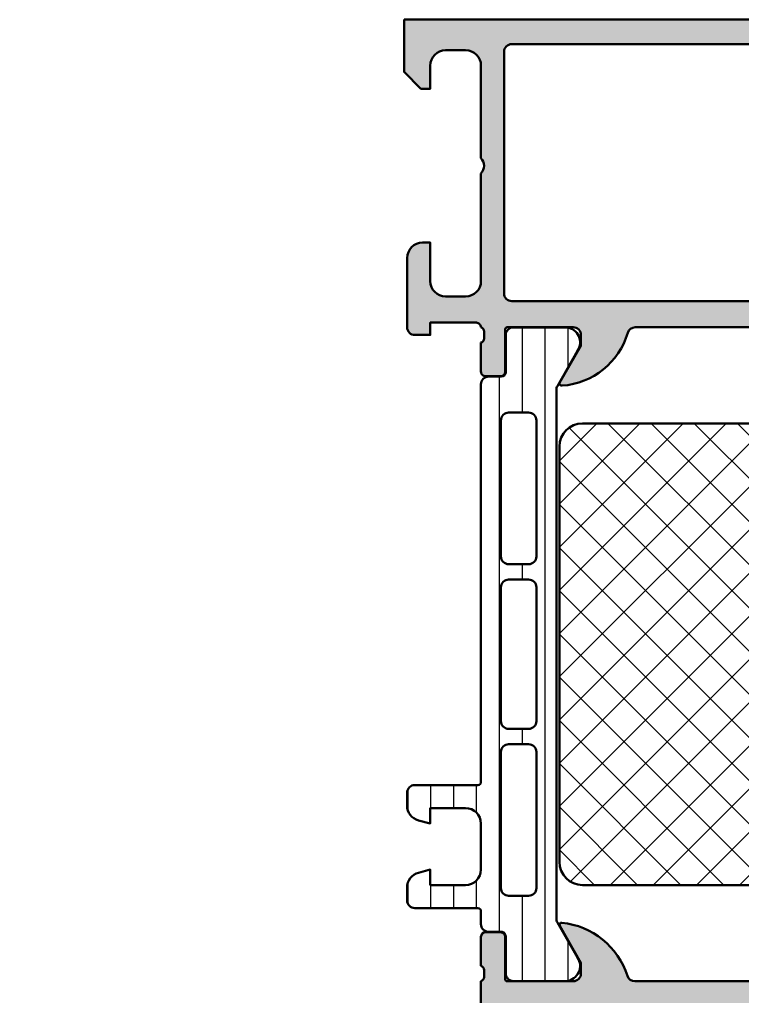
# Model space of a CAD drawing. Extents: x 0 to 94, y -25 to 75.
# Drawn here: x 0 to 47, y 11.5 to 75 of the extents above; entities that cross this region are included whole.
import ezdxf

# ---------------------------------------------------------------- set-up
doc = ezdxf.new("R2010")
doc.units = 0
for name, color, linetype, lineweight in [('0S-Alu contour', 7, 'Continuous', 50), ('0S-Alu hatch', 252, 'Continuous', 25), ('0S-Plastic contour', 254, 'Continuous', 50), ('0S-Plastic hatch', 253, 'Continuous', 25), ('0S-PT contour', 91, 'Continuous', 50), ('0S-PT hatch', 103, 'Continuous', 25)]:
    doc.layers.add(name, color=color, linetype=linetype, lineweight=lineweight)

# ---------------------------------------------------------------- blocks, each defined once
blk = doc.blocks.new('345120__0532CE05_3CC9_43B1_8CE2_7C9F1499E1AA_')
at = {"layer": '0S-Alu hatch'}
h = blk.add_hatch(color=256, dxfattribs=at)
edge = h.paths.add_edge_path()
edge.add_line((25, 75), (25, 71.59996795654297))
edge.add_line((25, 71.59996795654297), (26.0999755859375, 70.49999237060545))
edge.add_line((26.0999755859375, 70.49999237060545), (26.699951171875, 70.49999237060545))
edge.add_line((26.699951171875, 70.49999237060545), (26.699951171875, 72.00045013427734))
edge.add_ellipse((27.70003757115056, 72.00035610491898), major_axis=(-1.000086403695934, 0), ratio=1, start_angle=270.00494988616003, end_angle=359.99461298015063, ccw=False)
edge.add_line((27.699951171875, 73.00044250488281), (29, 73.00044250488281))
edge.add_ellipse((28.99994519131176, 72.00038769658362), major_axis=(-1.00005480980111, 0), ratio=1, start_angle=180.002703004082, end_angle=269.99685986559155, ccw=False)
edge.add_line((30, 72.00043487549024), (30, 66))
edge.add_ellipse((29.47516065968164, 65.5), major_axis=(-0.7248836686985065, 0), ratio=1, start_angle=136.3884232636864, end_angle=223.6115767363136, ccw=False)
edge.add_line((30, 65), (30, 58))
edge.add_ellipse((28.99994120227104, 58.00005879772896), major_axis=(-1.000058799457446, 0), ratio=1, start_angle=90.0033686636408, end_angle=179.996631336242, ccw=False)
edge.add_line((29, 57), (27.699951171875, 57))
edge.add_ellipse((27.70003864244394, 58.00008747056893), major_axis=(-1.000087474394151, 0), ratio=1, start_angle=0.005011256110094564, end_angle=89.99498874391873, ccw=False)
edge.add_line((26.699951171875, 57.9999999999995), (26.699951171875, 60.5))
edge.add_line((26.699951171875, 60.5), (26.199951171875, 60.5))
edge.add_arc((26.20003864244394, 59.49991252943106), 1.000087474394158, 90.00501125608184, 179.9949887438899)
edge.add_line((25.199951171875, 59.50000000000049), (25.20001220703125, 55))
edge.add_arc((25.69998146641059, 54.99997688836301), 0.4999692599135194, 179.9973514386468, 270.0035228322341)
edge.add_line((25.70001220703125, 54.50000762939453), (26.70001220703125, 54.5))
edge.add_line((26.70001220703125, 54.5), (26.70001220703125, 55.29999542236328))
edge.add_line((26.70001220703125, 55.29999542236328), (29.69992065429687, 55.29999542236328))
edge.add_ellipse((29.70053773361598, 55.00062467693962), major_axis=(-0.2993713814017683, 0), ratio=1, start_angle=179.8789847210085, end_angle=270.1181010204816, ccw=False)
edge.add_ellipse((29.92107200072258, 54.73247177861234), major_axis=(-0.2788950563274384, 0), ratio=1, start_angle=178.8354106259045, end_angle=253.5801235805051, ccw=False)
edge.add_line((30.19990944726563, 54.72680337061397), (30.19990944726563, 54.27320937061399))
edge.add_ellipse((29.92104135162247, 54.26754871113693), major_axis=(-0.278925541737147, 0), ratio=1, start_angle=106.4245945553528, end_angle=181.1628700728862, ccw=False)
edge.add_line((29.99990844726562, 54.00000537061398), (29.99990844726563, 52.11999437060547))
edge.add_arc((30.29990844726563, 52.11999437060547), 0.3000000000000007, 180, 270.0000000000007)
edge.add_line((30.29990844726563, 51.81999437060547), (31.27988276630841, 51.81999437060547))
edge.add_arc((31.27988276630841, 52.11999437060547), 0.3000000000000043, 270, 360)
edge.add_line((31.57988276630842, 52.11999437060547), (31.57988276630841, 54.87999237060546))
edge.add_ellipse((31.69988276630841, 54.87999237060547), major_axis=(-0.1199999999999939, 0), ratio=1, start_angle=269.9999999999966, end_angle=360, ccw=False)
edge.add_line((31.69988276630841, 54.99999237060546), (35.99987792968751, 55.0001220703125))
edge.add_ellipse((35.99989081194119, 54.50013495270454), major_axis=(-0.4999871177739147, 0), ratio=1, start_angle=179.9993980350858, end_angle=270.0014762355673, ccw=False)
edge.add_line((36.49987792968751, 54.50012969970502), (36.4998779296875, 53.80012512207031))
edge.add_line((36.4998779296875, 53.80012512207031), (35.11163330078125, 51.3956069946289))
edge.add_arc((35.2354760166632, 51.33769717461277), 0.1367134431258271, 154.9388426484942, 284.9266257937842)
edge.add_arc((34.92090979592016, 56.01638100774355), 4.823483216037484, 274.1585276595125, 343.4516360774273)
edge.add_ellipse((40.02389249098135, 54.50012207031239), major_axis=(-0.500000000000105, 0), ratio=1, start_angle=269.9999999999984, end_angle=343.45163607742865, ccw=False)
edge.add_line((40.02389249098137, 55.0001220703125), (53.97897234221997, 55.0001220703125))
edge.add_ellipse((53.97897234221999, 54.50012207031238), major_axis=(-0.5000000000001208, 0), ratio=1, start_angle=195.5022685849569, end_angle=270.00000000000165, ccw=False)
edge.add_arc((58.97791587154023, 55.88666495980151), 4.687671692939359, 195.5022685849561, 266.9583986954666)
edge.add_arc((58.76730593307565, 51.33526302328413), 0.1351541355356594, 253.6162966762189, 386.5182348815064)
edge.add_line((58.88824081420898, 51.39560699462891), (57.49999618530273, 53.8001251220703))
edge.add_line((57.49999618530273, 53.8001251220703), (57.49999618530273, 54.50012969970702))
edge.add_ellipse((57.99998330304906, 54.50013495270452), major_axis=(-0.4999871177739239, 0), ratio=1, start_angle=-90.00147623556478, end_angle=0.0006019649143240713, ccw=False)
edge.add_line((57.99999618530272, 55.00012207031249), (62.30002203960009, 55.00012952636687))
edge.add_ellipse((62.30002203960011, 54.88012969970704), major_axis=(-0.1199998266598357, 0), ratio=1, start_angle=180, end_angle=270.00000000000676, ccw=False)
edge.add_line((62.42002186625994, 54.88012969970703), (62.42002186625994, 52.12013169970703))
edge.add_arc((62.72002186625995, 52.12013169970703), 0.3000000000000043, 180, 269.9999999999986)
edge.add_line((62.72002186625994, 51.82013169970701), (63.69999618530272, 51.82013169970701))
edge.add_arc((63.69999618530271, 52.12013169970703), 0.3000000000000043, 270.0000000000013, 360)
edge.add_line((63.99999618530271, 52.12013169970703), (63.99999618530272, 54.00014269971554))
edge.add_ellipse((64.07886328094587, 54.26768604023847), major_axis=(-0.2789255417371383, 0), ratio=1, start_angle=-1.1628700728879835, end_angle=73.575405444649, ccw=False)
edge.add_line((63.79999518530271, 54.27334669971553), (63.79999518530273, 54.72694069971554))
edge.add_ellipse((64.07883263184577, 54.73260910771392), major_axis=(-0.2788950563274237, 0), ratio=1, start_angle=-73.58012358049638, end_angle=1.1645893740987958, ccw=False)
edge.add_ellipse((64.29930476826628, 55.00068701524947), major_axis=(-0.2993091018266813, 0), ratio=1, start_angle=-90.1234469669696, end_angle=0.1066851849668069, ccw=False)
edge.add_line((64.2999496459961, 55.29999542236328), (67.29985809326172, 55.29999542236328))
edge.add_line((67.29985809326172, 55.29999542236328), (67.29985809326172, 54.50000000000001))
edge.add_line((67.29985809326172, 54.50000000000001), (68.29985809326172, 54.50000762939453))
edge.add_arc((68.29988883388238, 54.99997688836302), 0.4999692599135316, 269.9964771677667, 360.0026485613531)
edge.add_line((68.79985809326173, 55.00000000000003), (68.79991912841797, 59.5))
edge.add_arc((67.79983165784903, 59.49991252943106), 1.000087474394158, 0.0050112561101264, 89.99498874391819)
edge.add_line((67.79991912841797, 60.5), (67.29991912841795, 60.5))
edge.add_line((67.29991912841795, 60.5), (67.29991912841795, 58))
edge.add_ellipse((66.29983165784903, 58.00008747056895), major_axis=(-1.000087474394158, 0), ratio=1, start_angle=90.0050112560819, end_angle=179.99498874389, ccw=False)
edge.add_line((66.29991912841797, 57), (64.99987030029297, 57))
edge.add_ellipse((64.99992287798285, 58.00004876279931), major_axis=(-1.000048764181455, 0), ratio=1, start_angle=0.0027937662852082212, end_angle=89.99698766716563, ccw=False)
edge.add_line((63.99987411499024, 58.00000000000135), (63.99987411499023, 65))
edge.add_ellipse((64.52471345530859, 65.5), major_axis=(-0.7248836686985038, 0), ratio=1, start_angle=-43.61157673631328, end_angle=43.61157673631379, ccw=False)
edge.add_line((63.99987411499023, 66), (63.99987411499023, 72.00043487548828))
edge.add_ellipse((64.99991888881756, 72.00039773154604), major_axis=(-1.000044774517131, 0), ratio=1, start_angle=270.00278379275005, end_angle=359.9978719041484, ccw=False)
edge.add_line((64.99987030029297, 73.00044250488281), (66.29991912841797, 73.00044250488281))
edge.add_ellipse((66.29983272914241, 72.00035610491898), major_axis=(-1.000086403695928, 0), ratio=1, start_angle=180.0053870199847, end_angle=269.99505011383974, ccw=False)
edge.add_line((67.29991912841795, 72.00045013427822), (67.29991912841795, 70.49999237060545))
edge.add_line((67.29991912841795, 70.49999237060545), (67.89989471435545, 70.49999237060545))
edge.add_line((67.89989471435545, 70.49999237060545), (68.99987030029297, 71.59996795654297))
edge.add_line((68.99987030029297, 71.59996795654297), (68.99987030029298, 75))
edge.add_line((68.99987030029298, 75), (25, 75))
edge = h.paths.add_edge_path()
edge.add_ellipse((32.00001799965668, 72.89999115561676), major_axis=(-0.500002740875127, 0), ratio=1, start_angle=270.00031407857136, end_angle=359.99968592151924, ccw=False)
edge.add_line((32.00001525878906, 73.39999389648438), (61.99985885620117, 73.39999389648438))
edge.add_ellipse((61.99985611533357, 72.89999115561676), major_axis=(-0.5000027408751199, 0), ratio=1, start_angle=180.0003140784808, end_angle=269.99968592142943, ccw=False)
edge.add_line((62.49985885620117, 72.89999389648438), (62.49985885620117, 57.19999694824297))
edge.add_ellipse((61.99985611533357, 57.19999968910979), major_axis=(-0.5000027408751199, 0), ratio=1, start_angle=90.00031407857063, end_angle=179.9996859215194, ccw=False)
edge.add_line((61.99985885620117, 56.69999694824219), (32.00001525878906, 56.69999694824219))
edge.add_ellipse((32.00001799965669, 57.19999968910981), major_axis=(-0.5000027408751332, 0), ratio=1, start_angle=0.00031407848081244083, end_angle=89.9996859214279, ccw=False)
edge.add_line((31.50001525878906, 57.19999694824219), (31.50001525878906, 72.89999389648356))
at = {"layer": '0S-Alu contour', "color": 7}
for points in [[(25, 75), (25, 71.59996795654297), (26.0999755859375, 70.49999237060545), (26.699951171875, 70.49999237060545), (26.699951171875, 72.00045013427734)], [(67.29991912841795, 72.00045013427822), (67.29991912841795, 70.49999237060545), (67.89989471435545, 70.49999237060545), (68.99987030029297, 71.59996795654297), (68.99987030029298, 75), (25, 75)], [(32.00001525878906, 73.39999389648438), (61.99985885620117, 73.39999389648438)], [(27.699951171875, 73.00044250488281), (29, 73.00044250488281)], [(31.50001525878906, 57.19999694824219), (31.50001525878906, 72.89999389648356)], [(62.49985885620117, 72.89999389648438), (62.49985885620117, 57.19999694824297)], [(64.99987030029297, 73.00044250488281), (66.29991912841797, 73.00044250488281)], [(30, 72.00043487549024), (30, 66)], [(63.99987411499023, 66), (63.99987411499023, 72.00043487548828)], [(30, 65), (30, 58)], [(63.99987411499024, 58.00000000000135), (63.99987411499023, 65)], [(26.699951171875, 57.9999999999995), (26.699951171875, 60.5), (26.199951171875, 60.5)], [(67.79991912841797, 60.5), (67.29991912841795, 60.5), (67.29991912841795, 58)], [(25.199951171875, 59.50000000000049), (25.20001220703125, 55)], [(68.79985809326173, 55.00000000000003), (68.79991912841797, 59.5)], [(29, 57), (27.699951171875, 57)], [(61.99985885620117, 56.69999694824219), (32.00001525878906, 56.69999694824219)], [(66.29991912841797, 57), (64.99987030029297, 57)], [(25.70001220703125, 54.50000762939453), (26.70001220703125, 54.5), (26.70001220703125, 55.29999542236328), (29.69992065429687, 55.29999542236328)], [(64.2999496459961, 55.29999542236328), (67.29985809326172, 55.29999542236328), (67.29985809326172, 54.50000000000001), (68.29985809326172, 54.50000762939453)], [(30.19990944726563, 54.72680337061397), (30.19990944726563, 54.27320937061399)], [(31.57988276630842, 52.11999437060547), (31.57988276630841, 54.87999237060546)], [(31.69988276630841, 54.99999237060546), (35.99987792968751, 55.0001220703125)], [(40.02389249098137, 55.0001220703125), (53.97897234221997, 55.0001220703125)], [(57.99999618530272, 55.00012207031249), (62.30002203960009, 55.00012952636687)], [(62.42002186625994, 54.88012969970703), (62.42002186625994, 52.12013169970703)], [(63.79999518530271, 54.27334669971553), (63.79999518530273, 54.72694069971554)], [(29.99990844726562, 54.00000537061398), (29.99990844726563, 52.11999437060547)], [(36.49987792968751, 54.50012969970502), (36.4998779296875, 53.80012512207031), (35.11163330078125, 51.3956069946289)], [(58.88824081420898, 51.39560699462891), (57.49999618530273, 53.8001251220703), (57.49999618530273, 54.50012969970702)], [(63.99999618530271, 52.12013169970703), (63.99999618530272, 54.00014269971554)], [(30.29990844726563, 51.81999437060547), (31.27988276630841, 51.81999437060547)], [(62.72002186625994, 51.82013169970701), (63.69999618530272, 51.82013169970701)]]:
    blk.add_lwpolyline(points, dxfattribs=at)
at = {"layer": '0S-Alu contour', "color": 7, "extrusion": (0, 0, -1)}
for centre, radius, start, end in [((-32.00001799965668, 72.89999115561676), 0.500002740875127, 0.0003140784807261, 89.99968592142865), ((-61.99985611533357, 72.89999115561676), 0.5000027408751199, 90.00031407857054, 179.9996859215192), ((-27.70003757115056, 72.00035610491898), 1.000086403695934, 0.0053870198493499, 89.99505011383995), ((-28.99994519131176, 72.00038769658362), 1.00005480980111, 90.00314013440845, 179.997296995918), ((-64.99991888881756, 72.00039773154604), 1.000044774517131, 0.0021280958516367, 89.99721620724998), ((-66.29983272914241, 72.00035610491898), 1.000086403695928, 90.00494988616028, 179.9946129800153), ((-29.47516065968164, 65.5), 0.7248836686985065, 136.3884232636864, 223.6115767363136), ((-64.52471345530859, 65.5), 0.7248836686985038, 316.3884232636862, 43.6115767363134), ((-27.70003864244394, 58.00008747056893), 1.000087474394151, 270.0050112560814, 359.9949887438899), ((-28.99994120227104, 58.00005879772896), 1.000058799457446, 180.003368663758, 269.9966313363592), ((-64.99992287798285, 58.00004876279931), 1.000048764181455, 270.0030123328344, 359.9972062337148), ((-66.29983165784903, 58.00008747056895), 1.000087474394158, 180.0050112561101, 269.9949887439181), ((-32.00001799965669, 57.19999968910981), 0.5000027408751332, 270.0003140785721, 359.9996859215192), ((-61.99985611533357, 57.19999968910979), 0.5000027408751199, 180.0003140784807, 269.9996859214294), ((-29.70053773361598, 55.00062467693962), 0.2993713814017683, 89.88189897951835, 180.1210152789915), ((-64.29930476826628, 55.00068701524947), 0.2993091018266813, 359.8933148150332, 90.1234469669697), ((-29.92107200072258, 54.73247177861234), 0.2788950563274384, 106.4198764194949, 181.1645893740956), ((-31.69988276630841, 54.87999237060547), 0.1199999999999939, 0, 90.0000000000034), ((-35.99989081194119, 54.50013495270454), 0.4999871177739148, 89.9985237644327, 180.0006019649143), ((-40.02389249098135, 54.50012207031239), 0.500000000000105, 16.54836392257136, 90.0000000000016), ((-53.97897234221999, 54.50012207031238), 0.5000000000001208, 89.99999999999837, 164.4977314150431), ((-57.99998330304906, 54.50013495270452), 0.4999871177739239, 359.9993980350857, 90.00147623556484), ((-62.30002203960011, 54.88012969970704), 0.1199998266598357, 89.99999999999324, 180), ((-64.07883263184577, 54.73260910771392), 0.2788950563274237, 358.8354106259012, 73.5801235804964), ((-29.92104135162247, 54.26754871113693), 0.278925541737147, 178.8371299271138, 253.5754054446472), ((-64.07886328094587, 54.26768604023847), 0.2789255417371383, 286.4245945553511, 1.162870072888105)]:
    blk.add_arc(centre, radius, start, end, dxfattribs=at)
at = {"layer": '0S-Alu contour', "color": 7}
for centre, radius, start, end in [((26.20003864244394, 59.49991252943106), 1.000087474394158, 90.00501125608184, 179.9949887438899), ((67.79983165784903, 59.49991252943106), 1.000087474394158, 0.0050112561101264, 89.99498874391819), ((25.69998146641059, 54.99997688836301), 0.4999692599135194, 179.9973514386468, 270.0035228322341), ((34.92090979592016, 56.01638100774355), 4.823483216037484, 274.1585276595125, 343.4516360774273), ((58.97791587154023, 55.88666495980151), 4.687671692939359, 195.5022685849561, 266.9583986954666), ((68.29988883388238, 54.99997688836302), 0.4999692599135316, 269.9964771677667, 0.0026485613531484), ((30.29990844726563, 52.11999437060547), 0.3000000000000007, 180, 270.0000000000007), ((31.27988276630841, 52.11999437060547), 0.3000000000000043, 270, 0), ((62.72002186625995, 52.12013169970703), 0.3000000000000043, 180, 269.9999999999986), ((63.69999618530271, 52.12013169970703), 0.3000000000000043, 270.0000000000013, 0), ((35.2354760166632, 51.33769717461277), 0.1367134431258271, 154.9388426484942, 284.9266257937842), ((58.76730593307565, 51.33526302328413), 0.1351541355356594, 253.6162966762189, 26.51823488150635)]:
    blk.add_arc(centre, radius, start, end, dxfattribs=at)
blk = doc.blocks.new('284033__B2AE3352_B38F_42E2_9DEA_C4018FF0AB23___7023DBB5_8F56_4DB4_8064_9E8071CE9C55_')
at = {"layer": '0S-Plastic hatch'}
h = blk.add_hatch(dxfattribs=at)
h.set_pattern_fill('ANSI31', color=256, scale=0.4680000000000001, angle=45, style=0)
h.set_pattern_definition([(90, (0, 0), (-1.4859, 0), [])])
edge = h.paths.add_edge_path()
edge.add_line((30, 51.29262339778485), (29.999977078442, 25.45125658823267))
edge.add_ellipse((29.79583821281997, 25.45537538707202), major_axis=(-0.2041804127758801, 0), ratio=1, start_angle=90.48506106571949, end_angle=178.8441310561829, ccw=False)
edge.add_line((29.79756676571524, 25.25120229122877), (25.69756676572695, 25.25120229122877))
edge.add_arc((25.69756676572695, 24.75120229122882), 0.4999999999999467, 90, 180)
edge.add_line((25.19756676572701, 24.75120229122882), (25.19756676572701, 23.92045306784115))
edge.add_arc((26.19756676572708, 23.92045306784118), 1.000000000000066, 180, 254.9999999989172)
edge.add_line((25.93874772060629, 22.95452724155694), (26.69756676572695, 22.75120229122876))
edge.add_line((26.69756676572695, 22.75120229122876), (26.69756676572695, 23.75120229122877))
edge.add_line((26.69756676572695, 23.75120229122877), (28.99756676571536, 23.75120229122877))
edge.add_ellipse((28.99585773187428, 22.74707631855117), major_axis=(-1.004127427074072, 0), ratio=1, start_angle=180.229859678484, end_angle=269.90248202491523, ccw=False)
edge.add_line((29.999977078442, 22.75110467439828), (29.99997707844199, 19.75122632025463))
edge.add_ellipse((28.99585751999409, 19.7553287754304), major_axis=(-1.004127938958017, 0), ratio=1, start_angle=90.09753001532061, end_angle=179.7659122786844, ccw=False)
edge.add_line((28.9975667657153, 18.75120229122876), (26.69756676572696, 18.75120229122876))
edge.add_line((26.69756676572696, 18.75120229122876), (26.69756676572684, 19.75120229122871))
edge.add_line((26.69756676572684, 19.75120229122871), (25.93874772060627, 19.54787734087046))
edge.add_arc((26.19756676572686, 18.58195151458679), 0.9999999999994578, 105.0000000010805, 180)
edge.add_line((25.19756676572741, 18.58195151458679), (25.19756676572695, 17.75120229122876))
edge.add_arc((25.69756676572696, 17.75120229122876), 0.5000000000000027, 180, 270.0000000000004)
edge.add_line((25.69756676572696, 17.25120229122876), (29.79756676571532, 17.25120229122876))
edge.add_ellipse((29.79756676571532, 17.05120229122877), major_axis=(-0.1999999999999922, 0), ratio=1, start_angle=180, end_angle=269.999999999999, ccw=False)
edge.add_line((29.99756676571531, 17.05120229122877), (29.99888731070525, 16.21013004610089))
edge.add_arc((30.49888463137103, 16.21010925689818), 0.4999973210979717, 179.9976177199981, 269.9982316841403)
edge.add_line((30.49886919998672, 15.71011193603834), (31.30920053280163, 15.71008330962014))
edge.add_ellipse((31.30918966656731, 15.41008330981693), major_axis=(-0.299999999999997, 0), ratio=1, start_angle=179.9979247021016, end_angle=269.99792470211383, ccw=False)
edge.add_line((31.60918966637051, 15.41007244358255), (31.60877078615772, 13.01007407424412))
edge.add_arc((32.10876676317273, 13.01005332437421), 0.4999959774455613, 179.9976222209284, 269.9982271833)
edge.add_line((32.10875129255297, 12.51005734716799), (35.58529278835881, 12.50993069970389))
edge.add_arc((35.4430179914446, 13.49975392838031), 0.9999960709244808, 278.1795327540131, 392.724940801954)
edge.add_line((36.28429022210338, 14.0403583824748), (34.96590322431634, 16.32406298372989))
edge.add_ellipse((35.39892499595708, 16.57404727380669), major_axis=(-0.5000000000000883, 0), ratio=1, start_angle=-0.002015393048509395, end_angle=29.997921301458007, ccw=False)
edge.add_line((34.89892499626632, 16.57406486142888), (34.90001130869739, 50.92833361702789))
edge.add_ellipse((35.40001130835022, 50.9283149838687), major_axis=(-0.5000000000000164, 0), ratio=1, start_angle=329.99792810276983, end_angle=359.9978647972848, ccw=False)
edge.add_line((34.9670076470982, 51.17833064206308), (36.28556007655461, 53.46193973131246))
edge.add_arc((35.44432701033436, 54.00260512706299), 0.99999607092448, 327.2709086022734, 441.8163166502147)
edge.add_line((35.58667351121613, 54.99241804653369), (32.11013201541031, 54.99254469399777))
edge.add_arc((32.1101112655404, 54.49254871698275), 0.499995977445583, 89.9976222209271, 179.9982271832751)
edge.add_line((31.61011528833416, 54.49256418760272), (31.61036030891498, 52.09256579421703))
edge.add_ellipse((31.31036030911177, 52.09257666045135), major_axis=(-0.3000000000000041, 0), ratio=1, start_angle=89.99792470211662, end_angle=179.9979247021016, ccw=False)
edge.add_line((31.31034944287746, 51.79257666064813), (30.50001811006254, 51.79260528706634))
edge.add_arc((30.49999732085985, 51.29260796640055), 0.4999973210979748, 89.99761772008878, 179.9982316841069)
edge = h.paths.add_edge_path()
edge.add_line((31.29944869857367, 40.10119604587008), (31.29944869857368, 48.95118994235434))
edge.add_ellipse((31.79944870066131, 48.95118994053621), major_axis=(-0.5000000020876287, 0), ratio=1, start_angle=269.9981008973825, end_angle=360, ccw=False)
edge.add_line((31.79946527345813, 49.45118994234919), (33.09945937972603, 49.45118994234919))
edge.add_ellipse((33.09946301908265, 48.95119358170582), major_axis=(-0.4999963606566095, 0), ratio=1, start_angle=179.9995829571355, end_angle=270.00041704258535, ccw=False)
edge.add_line((33.59945937972602, 48.9511899423492), (33.59945937972602, 40.1011960458672))
edge.add_ellipse((33.09946301908276, 40.10119240650814), major_axis=(-0.4999963606565073, 0), ratio=1, start_angle=89.99958295740407, end_angle=180.0004170428646, ccw=False)
edge.add_line((33.09945937972604, 39.60119604586488), (31.7994652734133, 39.60119604586489))
edge.add_ellipse((31.79944870073098, 40.10119604774754), major_axis=(-0.5000000021573054, 0), ratio=1, start_angle=0, end_angle=90.00189908949642, ccw=False)
edge = h.paths.add_edge_path()
edge.add_line((31.29944869858406, 29.40118994305286), (31.29944869858404, 38.10119604656854))
edge.add_ellipse((31.79944869858405, 38.10119604656333), major_axis=(-0.5000000000000071, 0), ratio=1, start_angle=269.99999999880635, end_angle=360, ccw=False)
edge.add_line((31.79944869859447, 38.60119604656334), (33.0994593797468, 38.60119604656334))
edge.add_ellipse((33.0994593797364, 38.10119604656332), major_axis=(-0.5000000000000134, 0), ratio=1, start_angle=180, end_angle=269.999999998808, ccw=False)
edge.add_line((33.59945937973641, 38.10119604656853), (33.5994593797364, 29.40118994304766))
edge.add_ellipse((33.09945937973641, 29.40118994304766), major_axis=(-0.4999999999999929, 0), ratio=1, start_angle=90.0000000000008, end_angle=180, ccw=False)
edge.add_line((33.09945937973642, 28.90118994304766), (31.79944869858406, 28.90118994304766))
edge.add_ellipse((31.79944869858406, 29.40118994304766), major_axis=(-0.4999999999999983, 0), ratio=1, start_angle=0, end_angle=90, ccw=False)
edge = h.paths.add_edge_path()
edge.add_line((33.5994593797364, 27.40118994304765), (33.5994593797364, 18.55121130535758))
edge.add_ellipse((33.09944412094735, 18.55121130535239), major_axis=(-0.5000152587890554, 0), ratio=1, start_angle=89.9999999999992, end_angle=180, ccw=False)
edge.add_line((33.09944412094734, 18.05119604656333), (31.799433439795, 18.05119604656333))
edge.add_ellipse((31.79943343979499, 18.55118078777426), major_axis=(-0.4999847412109291, 0), ratio=1, start_angle=0, end_angle=90.0000000000004, ccw=False)
edge.add_line((31.29944869858406, 18.55118078777426), (31.29944869858406, 27.4011899430528))
edge.add_ellipse((31.79944870067168, 27.40118994123469), major_axis=(-0.5000000020876199, 0), ratio=1, start_angle=269.9981008973846, end_angle=360, ccw=False)
edge.add_line((31.79946527346849, 27.90118994304765), (33.0994593797364, 27.90118994304766))
edge.add_ellipse((33.09946301909308, 27.40119358240433), major_axis=(-0.4999963606565686, 0), ratio=1, start_angle=179.9995829571355, end_angle=270.00041704259104, ccw=False)
at = {"layer": '0S-Alu contour', "color": 7}
for points in [[(31.29944869857367, 40.10119604587008), (31.29944869857368, 48.95118994235434)], [(31.79946527345813, 49.45118994234919), (33.09945937972603, 49.45118994234919)], [(33.59945937972602, 48.9511899423492), (33.59945937972602, 40.1011960458672)], [(33.09945937972604, 39.60119604586488), (31.7994652734133, 39.60119604586489)], [(31.29944869858406, 29.40118994305286), (31.29944869858404, 38.10119604656854)], [(31.79944869859447, 38.60119604656334), (33.0994593797468, 38.60119604656334)], [(33.59945937973641, 38.10119604656853), (33.5994593797364, 29.40118994304766)], [(33.09945937973642, 28.90118994304766), (31.79944869858406, 28.90118994304766)], [(31.29944869858406, 18.55118078777426), (31.29944869858406, 27.4011899430528)], [(31.79946527346849, 27.90118994304765), (33.0994593797364, 27.90118994304766)], [(33.5994593797364, 27.40118994304765), (33.5994593797364, 18.55121130535758)], [(33.09944412094734, 18.05119604656333), (31.799433439795, 18.05119604656333)]]:
    blk.add_lwpolyline(points, dxfattribs=at)
at = {"layer": '0S-Alu contour', "color": 7, "extrusion": (0, 0, -1)}
for centre, radius, start, end in [((-31.79944870066131, 48.95118994053621), 0.5000000020876287, 0, 90.00189910261747), ((-33.09946301908265, 48.95119358170582), 0.4999963606566095, 89.99958295741467, 180.0004170428646), ((-31.79944870073098, 40.10119604774754), 0.5000000021573054, 269.9981009105036, 0), ((-33.09946301908276, 40.10119240650814), 0.4999963606565073, 179.9995829571354, 270.0004170425959), ((-31.79944869858405, 38.10119604656333), 0.5000000000000071, 0, 90.00000000119365), ((-33.0994593797364, 38.10119604656332), 0.5000000000000134, 90.00000000119202, 180), ((-31.79944869858406, 29.40118994304766), 0.4999999999999983, 270, 0), ((-33.09945937973641, 29.40118994304766), 0.4999999999999929, 180, 269.9999999999992), ((-31.79944870067168, 27.40118994123469), 0.5000000020876199, 0, 90.00189910261543), ((-33.09946301909308, 27.40119358240433), 0.4999963606565686, 89.99958295740896, 180.0004170428646), ((-31.79943343979499, 18.55118078777426), 0.4999847412109291, 269.9999999999996, 0), ((-33.09944412094735, 18.55121130535239), 0.5000152587890554, 180, 270.0000000000008)]:
    blk.add_arc(centre, radius, start, end, dxfattribs=at)
at = {"layer": '0S-Plastic contour', "color": 7}
for points in [[(35.58667351121613, 54.99241804653369), (32.11013201541031, 54.99254469399777)], [(31.61011528833416, 54.49256418760272), (31.61036030891498, 52.09256579421703)], [(34.9670076470982, 51.17833064206308), (36.28556007655461, 53.46193973131246)], [(31.31034944287746, 51.79257666064813), (30.50001811006254, 51.79260528706634)], [(30, 51.29262339778485), (29.999977078442, 25.45125658823267)], [(34.89892499626632, 16.57406486142888), (34.90001130869739, 50.9283336170279)], [(29.79756676571524, 25.25120229122877), (25.69756676572695, 25.25120229122877)], [(25.19756676572701, 24.75120229122882), (25.19756676572701, 23.92045306784115)], [(25.93874772060629, 22.95452724155694), (26.69756676572695, 22.75120229122876), (26.69756676572695, 23.75120229122877), (28.99756676571536, 23.75120229122877)], [(29.999977078442, 22.75110467439828), (29.99997707844199, 19.75122632025463)], [(28.9975667657153, 18.75120229122876), (26.69756676572696, 18.75120229122876), (26.69756676572684, 19.75120229122871), (25.93874772060627, 19.54787734087046)], [(25.19756676572741, 18.58195151458679), (25.19756676572695, 17.75120229122876)], [(25.69756676572696, 17.25120229122876), (29.79756676571532, 17.25120229122876)], [(29.99756676571531, 17.05120229122877), (29.99888731070525, 16.21013004610089)], [(36.28429022210338, 14.0403583824748), (34.96590322431634, 16.32406298372989)], [(30.49886919998672, 15.71011193603834), (31.30920053280163, 15.71008330962014)], [(31.60918966637051, 15.41007244358255), (31.60877078615772, 13.01007407424412)], [(32.10875129255297, 12.51005734716799), (35.58529278835881, 12.50993069970389)]]:
    blk.add_lwpolyline(points, dxfattribs=at)
for centre, radius, start, end in [((32.1101112655404, 54.49254871698275), 0.499995977445583, 89.9976222209271, 179.9982271832751), ((35.44432701033436, 54.00260512706299), 0.99999607092448, 327.2709086022734, 81.81631665021466), ((30.49999732085985, 51.29260796640055), 0.4999973210979748, 89.99761772008878, 179.9982316841069), ((25.69756676572695, 24.75120229122882), 0.4999999999999467, 90, 180), ((26.19756676572708, 23.92045306784118), 1.000000000000066, 180, 254.9999999989172), ((26.19756676572686, 18.58195151458679), 0.9999999999994578, 105.0000000010805, 180), ((25.69756676572696, 17.75120229122876), 0.5000000000000027, 180, 270.0000000000004), ((30.49888463137103, 16.21010925689818), 0.4999973210979717, 179.9976177199981, 269.9982316841403), ((35.4430179914446, 13.49975392838031), 0.9999960709244808, 278.1795327540131, 32.72494080195393), ((32.10876676317273, 13.01005332437421), 0.4999959774455613, 179.9976222209284, 269.9982271833)]:
    blk.add_arc(centre, radius, start, end, dxfattribs=at)
at = {"layer": '0S-Plastic contour', "color": 7, "extrusion": (0, 0, -1)}
for centre, radius, start, end in [((-31.31036030911177, 52.09257666045135), 0.3000000000000041, 180.0020752978985, 270.0020752978834), ((-35.40001130835022, 50.9283149838687), 0.5000000000000164, 0.0021352027151592, 30.00207189723015), ((-29.79583821281997, 25.45537538707202), 0.2041804127758801, 181.1558689438172, 269.5149389342805), ((-28.99585773187428, 22.74707631855117), 1.004127427074072, 90.0975179750848, 179.770140321516), ((-28.99585751999409, 19.7553287754304), 1.004127938958017, 180.2340877213157, 269.9024699846794), ((-29.79756676571532, 17.05120229122877), 0.1999999999999922, 90.00000000000102, 180), ((-35.39892499595708, 16.57404727380669), 0.5000000000000883, 330.002078698542, 0.0020153930485069), ((-31.30918966656731, 15.41008330981693), 0.299999999999997, 90.00207529788617, 180.0020752978985)]:
    blk.add_arc(centre, radius, start, end, dxfattribs=at)
blk = doc.blocks.new('382350__B6CE42E1_462A_4B81_BC92_113DE400567F_')
at = {"layer": '0S-PT hatch'}
h = blk.add_hatch(dxfattribs=at)
h.set_pattern_fill('ANSI37', color=256, scale=0.625, angle=90, style=0)
h.set_pattern_definition([(135, (0, 0), (-1.403165018917055, -1.403165018917055), []), (225, (0, 0), (1.403165018917055, -1.403165018917055), [])])
edge = h.paths.add_edge_path()
edge.add_arc((36.60000514463729, 47.25119923911583), 1.5, 90, 180)
edge.add_line((35.1000051446373, 47.25119923911583), (35.10000514463728, 20.25119923911583))
edge.add_arc((36.60000514463728, 20.25119923911583), 1.5, 180, 270)
edge.add_line((36.60000514463728, 18.75119923911583), (57.60000514463729, 18.75119923911583))
edge.add_arc((57.60000514463729, 20.25119923911583), 1.5, 270, 360)
edge.add_line((59.10000514463728, 20.25119923911583), (59.10000514463728, 47.25119923911583))
edge.add_arc((57.60000514463729, 47.25119923911583), 1.5, 0, 90)
edge.add_line((57.60000514463729, 48.75119923911583), (36.60000514463729, 48.75119923911583))
at = {"layer": '0S-PT contour', "color": 7}
for points in [[(57.60000514463729, 48.75119923911583), (36.60000514463729, 48.75119923911583)], [(35.1000051446373, 47.25119923911583), (35.10000514463728, 20.25119923911583)], [(59.10000514463728, 20.25119923911583), (59.10000514463728, 47.25119923911583)], [(36.60000514463728, 18.75119923911583), (57.60000514463729, 18.75119923911583)]]:
    blk.add_lwpolyline(points, dxfattribs=at)
for centre, start, end in [((36.60000514463729, 47.25119923911583), 90, 180), ((57.60000514463729, 47.25119923911583), 0, 90), ((36.60000514463728, 20.25119923911583), 180, 270), ((57.60000514463729, 20.25119923911583), 270, 0)]:
    blk.add_arc(centre, 1.5, start, end, dxfattribs=at)
blk = doc.blocks.new('347160__BAF8F650_F08F_4A6C_A5BD_CDD9E6F925DC_')
at = {"layer": '0S-Alu hatch'}
h = blk.add_hatch(color=256, dxfattribs=at)
edge = h.paths.add_edge_path()
edge.add_ellipse((31.00002694324756, 2.944467812840049), major_axis=(-0.9999730569669488, 0), ratio=1, start_angle=93.26831607562559, end_angle=180.0011867736224, ccw=False)
edge.add_line((31.05703735351563, 1.946121215820312), (25, 1.600006103515625))
edge.add_line((25, 1.600006103515625), (9.100006103515623, 1.600006103515625))
edge.add_ellipse((9.099990666858972, 2.099990666858973), major_axis=(-0.4999845635816462, 0), ratio=1, start_angle=-0.0017689652212879992, end_angle=90.00176896516501, ccw=False)
edge.add_line((8.600006103515623, 2.100006103515625), (8.600006103515625, 3.300003051757812))
edge.add_ellipse((9.099995783405081, 3.300013371868357), major_axis=(-0.499989679995963, 0), ratio=1, start_angle=-90.00118262196531, end_angle=0.0011826222798845265, ccw=False)
edge.add_line((9.10000610351562, 3.800003051757812), (9.600006103515621, 3.800003051757812))
edge.add_arc((9.60001642362617, 4.299992731647264), 0.4999896799959595, 269.9988173780334, 360.0011826222799)
edge.add_line((10.10000610351562, 4.300003051757812), (10.10000610351562, 4.5))
edge.add_arc((9.600031696234208, 4.500025592718584), 0.4999744079364364, 359.9970671403862, 450.0029328596394)
edge.add_line((9.600006103515623, 5), (6.799987316131591, 5))
edge.add_arc((6.800024740065157, 4.499963052939055), 0.5000369484613917, 90.00428815001507, 179.9957664915095)
edge.add_line((6.29998779296875, 4.5), (6.29998779296875, 4))
edge.add_line((6.29998779296875, 4), (7.29998731613159, 4))
edge.add_line((7.29998731613159, 4), (7.299987316131588, 2.300003051757812))
edge.add_ellipse((6.300034753435384, 2.299955615443979), major_axis=(-0.999952563821359, 0), ratio=1, start_angle=89.99905784719328, end_angle=180.002718029536, ccw=False)
edge.add_line((6.300018310546875, 1.300003051757812), (2.29998779296875, 1.300003051757812))
edge.add_ellipse((2.300030971468325, 2.300046230257388), major_axis=(-1.000043179431727, 0), ratio=1, start_angle=0.00247383901108833, end_angle=89.99752616102683, ccw=False)
edge.add_line((1.29998779296875, 2.300003051757812), (1.29998779296875, 4))
edge.add_line((1.29998779296875, 4), (2.29998779296875, 4))
edge.add_line((2.29998779296875, 4), (2.29998779296875, 4.5))
edge.add_arc((1.800050376464755, 4.500062580607535), 0.4999374204208167, 359.9928278929392, 450.0036749434769)
edge.add_line((1.800018310546875, 5), (0.5000000000000002, 5))
edge.add_arc((0.4999845633433435, 4.500015436656656), 0.4999845635816412, 89.9982310348343, 180.0017689652214)
edge.add_line((1e-16, 4.5), (0, 0.5))
edge.add_arc((0.500008161957396, 0.500008161957396), 0.5000081620240124, 180.0009352761989, 269.9990647238447)
edge.add_line((0.5, 0), (24.49996948242187, 0))
edge.add_ellipse((24.4999638114459, -0.5000056709759721), major_axis=(-0.5000056710081316, 0), ratio=1, start_angle=180.0006498372913, end_angle=269.99935016139204, ccw=False)
edge.add_line((24.99996948242187, -0.4999999999999965), (24.99996948242186, -23.49999999999997))
edge.add_arc((26.50002422734334, -23.49994525507853), 1.50005474592044, 180.0020910257004, 269.99790897435)
edge.add_line((26.49996948242189, -25), (67.50000000000001, -25))
edge.add_arc((67.49994525507854, -23.49994525507856), 1.500054745920408, 270.0020910256498, 359.9979089742996)
edge.add_line((69, -23.49999999999999), (69, -0.4999999999999929))
edge.add_ellipse((69.50000567097598, -0.5000056709759823), major_axis=(-0.5000056710081399, 0), ratio=1, start_angle=270.00064983861, end_angle=359.9993501627087, ccw=False)
edge.add_line((69.49999999999999, -1e-16), (93.49996948242189, 0))
edge.add_arc((93.49996132046446, 0.5000081619574026), 0.5000081620240269, 270.0009352761585, 359.999064723801)
edge.add_line((93.99996948242188, 0.5), (93.99996948242188, 4.499999999999985))
edge.add_arc((93.49998491907851, 4.500015436656658), 0.4999845635816391, 359.9982310347787, 450.001768965162)
edge.add_line((93.4999694824219, 5), (92.19995117187501, 5))
edge.add_arc((92.19991910595711, 4.500062580607539), 0.4999374204208052, 89.99632505652012, 180.0071721070607)
edge.add_line((91.69998168945312, 4.5), (91.69998168945312, 4))
edge.add_line((91.69998168945312, 4), (92.69998168945312, 4))
edge.add_line((92.69998168945312, 4), (92.69998168945312, 2.300003051757816))
edge.add_ellipse((91.69993851095354, 2.300046230257411), major_axis=(-1.000043179431746, 0), ratio=1, start_angle=90.00247383897351, end_angle=179.9975261609891, ccw=False)
edge.add_line((91.6999816894531, 1.300003051757812), (87.69995117187506, 1.300003051757812))
edge.add_ellipse((87.6999344397455, 2.299955803026489), major_axis=(-0.9999527514086652, 0), ratio=1, start_angle=-0.002707280691993219, end_angle=90.0009587257041, ccw=False)
edge.add_line((86.6999816894531, 2.300003051757833), (86.69998168945312, 4))
edge.add_line((86.69998168945312, 4), (87.69998168945312, 4))
edge.add_line((87.69998168945312, 4), (87.69998168945312, 4.5))
edge.add_arc((87.19994474243136, 4.49996305297822), 0.5000369483867614, 0.0042335040138216, 89.99576649601417)
edge.add_line((87.1999816894531, 5), (84.39996337890626, 5))
edge.add_arc((84.39993778618768, 4.500025592718563), 0.4999744079364488, 89.99706714036034, 180.0029328596138)
edge.add_line((83.89996337890625, 4.499999999999996), (83.89996337890625, 4.300003051757819))
edge.add_arc((84.3999530587957, 4.299992731647268), 0.499989679995963, 179.9988173777201, 270.0011826219663)
edge.add_line((84.39996337890624, 3.800003051757812), (84.89996337890625, 3.800003051757812))
edge.add_ellipse((84.89997369901678, 3.300013371868355), major_axis=(-0.4999896799959639, 0), ratio=1, start_angle=179.9988173777202, end_angle=270.00118262196634, ccw=False)
edge.add_line((85.39996337890626, 3.300003051757801), (85.39996337890626, 2.100006103515639))
edge.add_ellipse((84.89997881556289, 2.099990666858991), major_axis=(-0.4999845635816586, 0), ratio=1, start_angle=89.99823103483789, end_angle=180.0017689652214, ccw=False)
edge.add_line((84.89996337890626, 1.600006103515625), (68.99996948242188, 1.600006103515625))
edge.add_line((68.99996948242188, 1.600006103515625), (62.94293594360351, 1.946121215820312))
edge.add_ellipse((62.99994396656578, 2.944469378849306), major_axis=(-0.9999744843271919, 0), ratio=1, start_angle=-0.00109704398772692, end_angle=86.7318256034967, ccw=False)
edge.add_line((61.99996948242189, 2.944488525390617), (61.99996948242187, 10.10000610351562))
edge.add_ellipse((62.49996948242188, 10.10000610351562), major_axis=(-0.5000000000000071, 0), ratio=1, start_angle=270, end_angle=360, ccw=False)
edge.add_line((62.49996948242188, 10.60000610351562), (63.49997329711914, 10.60000610351562))
edge.add_arc((63.49997329711914, 11.10000610351562), 0.5, 270.0000000000008, 360)
edge.add_line((63.99997329711914, 11.10000610351562), (63.99997329711914, 12.49996579920755))
edge.add_ellipse((64.07880974366219, 12.76748639120069), major_axis=(-0.2788950563274535, 0), ratio=1, start_angle=-1.16458937409908, end_angle=73.58012358050752, ccw=False)
edge.add_line((63.79997229711912, 12.77315479919907), (63.79997229711912, 13.22684879919903))
edge.add_ellipse((64.0788403927623, 13.23250945867608), major_axis=(-0.2789255417371645, 0), ratio=1, start_angle=-73.57540544464729, end_angle=1.162870072884573, ccw=False)
edge.add_line((63.99997329711913, 13.50005279919904), (63.99997329711915, 15.38006379920755))
edge.add_arc((63.69997329711913, 15.38006379920755), 0.3000000000000185, 0, 90)
edge.add_line((63.69997329711913, 15.68006379920756), (62.71999897807635, 15.68006379920756))
edge.add_arc((62.71999897807634, 15.38006379920756), 0.2999999999999971, 89.99999999999864, 180)
edge.add_line((62.41999897807634, 15.38006379920756), (62.41999897807636, 12.62))
edge.add_ellipse((62.29999897807637, 12.61999999999999), major_axis=(-0.1199999999999903, 0), ratio=1, start_angle=89.9999999999967, end_angle=180, ccw=False)
edge.add_line((62.29999897807636, 12.5), (58, 12.5))
edge.add_ellipse((57.99999999999999, 13), major_axis=(-0.5000000000000054, 0), ratio=1, start_angle=0, end_angle=90.0000000000008, ccw=False)
edge.add_line((57.49999999999999, 13), (57.49999999999999, 13.69999999999999))
edge.add_line((57.49999999999999, 13.69999999999999), (58.88149545762234, 16.09282032302757))
edge.add_arc((58.7618802153517, 16.16188021535172), 0.1381197846482827, 329.9999999999961, 455.6225775507869)
edge.add_arc((59.23822324117384, 11.32339113815204), 5.000000000000152, 95.6225775507937, 162.2515836439298)
edge.add_ellipse((54.00000000000001, 12.99999999999988), major_axis=(-0.4999999999998851, 0), ratio=1, start_angle=89.9999999999975, end_angle=162.2515836439279, ccw=False)
edge.add_line((53.99999999999998, 12.5), (39.99999999999999, 12.5))
edge.add_ellipse((39.99999999999998, 12.99999999999984), major_axis=(-0.4999999999998366, 0), ratio=1, start_angle=17.748416356071914, end_angle=90.0000000000008, ccw=False)
edge.add_arc((34.76177675882615, 11.32339113815201), 5.000000000000185, 17.74841635607002, 84.37742244920618)
edge.add_arc((35.23811978464828, 16.16188021535171), 0.1381197846482938, 84.37742244920165, 209.9999999999972)
edge.add_line((35.11850454237762, 16.09282032302757), (36.5, 13.69999999999999))
edge.add_line((36.5, 13.69999999999999), (36.5, 13.00000000000001))
edge.add_ellipse((36, 13), major_axis=(-0.5000000000000071, 0), ratio=1, start_angle=90, end_angle=180, ccw=False)
edge.add_line((36, 12.49999999999999), (31.69997431904279, 12.5))
edge.add_ellipse((31.69997431904279, 12.62), major_axis=(-0.1200000000000027, 0), ratio=1, start_angle=0, end_angle=90.0000000000017, ccw=False)
edge.add_line((31.57997431904279, 12.62), (31.57997431904279, 15.37999800000001))
edge.add_arc((31.27997431904279, 15.379998), 0.3000000000000007, 0, 90.00000000000205)
edge.add_line((31.27997431904278, 15.679998), (30.3, 15.679998))
edge.add_arc((30.3, 15.379998), 0.3000000000000078, 90, 180)
edge.add_line((30, 15.379998), (30, 13.49998699999148))
edge.add_ellipse((29.92113290435683, 13.23244365946855), major_axis=(-0.278925541737144, 0), ratio=1, start_angle=178.8371299271139, end_angle=253.5754054446462, ccw=False)
edge.add_line((30.20000099999999, 13.22678299999149), (30.200001, 12.7731889999915))
edge.add_ellipse((29.92116355345697, 12.76752059199312), major_axis=(-0.2788950563274237, 0), ratio=1, start_angle=106.4198764194912, end_angle=181.1645893740988, ccw=False)
edge.add_line((30, 12.50000000000001), (30, 11.10000610351562))
edge.add_arc((30.5, 11.10000610351562), 0.4999999999999983, 180, 269.9999999999996)
edge.add_line((30.5, 10.60000610351562), (31.49999999999999, 10.60000610351562))
edge.add_ellipse((31.49999999999999, 10.10000610351562), major_axis=(-0.5000000000000054, 0), ratio=1, start_angle=180, end_angle=270, ccw=False)
edge.add_line((32, 10.10000610351562), (32, 2.944488525390625))
edge = h.paths.add_edge_path()
edge.add_line((33.39999389648437, 2.100006103515625), (33.39999389648437, 10.30000305175781))
edge.add_ellipse((33.89999389648437, 10.30000305175781), major_axis=(-0.5, 0), ratio=1, start_angle=270, end_angle=360, ccw=False)
edge.add_line((33.89999389648437, 10.80000305175781), (60.0999755859375, 10.80000305175781))
edge.add_ellipse((60.0999755859375, 10.30000305175781), major_axis=(-0.5, 0), ratio=1, start_angle=180, end_angle=270, ccw=False)
edge.add_line((60.5999755859375, 10.30000305175781), (60.5999755859375, 2.100006103515625))
edge.add_ellipse((60.0999755859375, 2.100006103515625), major_axis=(-0.5, 0), ratio=1, start_angle=90, end_angle=180, ccw=False)
edge.add_line((60.0999755859375, 1.600006103515625), (33.89999389648437, 1.600006103515625))
edge.add_ellipse((33.89999389648437, 2.100006103515625), major_axis=(-0.5, 0), ratio=1, start_angle=0, end_angle=90, ccw=False)
edge = h.paths.add_edge_path()
edge.add_line((26.99996948242188, -21.5), (26.99996948242187, -0.5))
edge.add_ellipse((27.50003770266184, -0.500068220239962), major_axis=(-0.5000682248933281, 0), ratio=1, start_angle=270.0078163971331, end_angle=359.9921836029437, ccw=False)
edge.add_line((27.49996948242188, 0), (66.49999999999999, -4.8e-15))
edge.add_ellipse((66.49993177976005, -0.5000682202399578), major_axis=(-0.5000682248933193, 0), ratio=1, start_angle=180.0078163970563, end_angle=269.9921836028697, ccw=False)
edge.add_line((67, -0.4999999999999894), (67, -21.5))
edge.add_ellipse((66.49995800051406, -21.49995800051406), major_axis=(-0.500042001249753, 0), ratio=1, start_angle=90.00481238232618, end_angle=179.995187617689, ccw=False)
edge.add_line((66.5, -22), (27.49996948242188, -22))
edge.add_ellipse((27.50001148190782, -21.49995800051406), major_axis=(-0.500042001249753, 0), ratio=1, start_angle=0.004812382311115471, end_angle=89.99518761767303, ccw=False)
at = {"layer": '0S-Alu contour', "color": 7}
for points in [[(35.11850454237762, 16.09282032302757), (36.5, 13.69999999999999), (36.5, 13.00000000000001)], [(57.49999999999999, 13), (57.49999999999999, 13.69999999999999), (58.88149545762234, 16.09282032302757)], [(30, 15.379998), (30, 13.49998699999148)], [(31.27997431904278, 15.679998), (30.3, 15.679998)], [(31.57997431904279, 12.62), (31.57997431904279, 15.37999800000001)], [(62.41999897807634, 15.38006379920756), (62.41999897807636, 12.62)], [(63.69997329711913, 15.68006379920756), (62.71999897807635, 15.68006379920756)], [(63.99997329711913, 13.50005279919904), (63.99997329711915, 15.38006379920755)], [(30.20000099999999, 13.22678299999149), (30.200001, 12.7731889999915)], [(63.79997229711912, 12.77315479919907), (63.79997229711912, 13.22684879919903)], [(30, 12.50000000000001), (30, 11.10000610351562)], [(36, 12.49999999999999), (31.69997431904279, 12.5)], [(53.99999999999998, 12.5), (39.99999999999999, 12.5)], [(62.29999897807636, 12.5), (58, 12.5)], [(63.99997329711914, 11.10000610351562), (63.99997329711914, 12.49996579920755)], [(33.89999389648437, 10.80000305175781), (60.0999755859375, 10.80000305175781)], [(30.5, 10.60000610351562), (31.49999999999999, 10.60000610351562)], [(33.39999389648437, 2.100006103515625), (33.39999389648437, 10.30000305175781)], [(60.5999755859375, 10.30000305175781), (60.5999755859375, 2.100006103515625)], [(62.49996948242188, 10.60000610351562), (63.49997329711914, 10.60000610351562)], [(32, 10.10000610351562), (32, 2.944488525390625)], [(61.99996948242189, 2.944488525390617), (61.99996948242187, 10.10000610351562)], [(1e-16, 4.5), (0, 0.5)], [(1.800018310546875, 5), (0.5000000000000002, 5)], [(1.29998779296875, 2.300003051757812), (1.29998779296875, 4), (2.29998779296875, 4), (2.29998779296875, 4.5)], [(6.29998779296875, 4.5), (6.29998779296875, 4), (7.29998731613159, 4), (7.299987316131588, 2.300003051757812)], [(9.600006103515623, 5), (6.799987316131591, 5)], [(10.10000610351562, 4.300003051757812), (10.10000610351562, 4.5)], [(83.89996337890625, 4.499999999999996), (83.89996337890625, 4.300003051757819)], [(87.1999816894531, 5), (84.39996337890626, 5)], [(86.6999816894531, 2.300003051757833), (86.69998168945312, 4), (87.69998168945312, 4), (87.69998168945312, 4.5)], [(91.69998168945312, 4.5), (91.69998168945312, 4), (92.69998168945312, 4), (92.69998168945312, 2.300003051757816)], [(93.4999694824219, 5), (92.19995117187501, 5)], [(93.99996948242188, 0.5), (93.99996948242188, 4.499999999999985)], [(8.600006103515623, 2.100006103515625), (8.600006103515625, 3.300003051757812)], [(9.10000610351562, 3.800003051757812), (9.600006103515621, 3.800003051757812)], [(84.39996337890624, 3.800003051757812), (84.89996337890625, 3.800003051757812)], [(85.39996337890626, 3.300003051757801), (85.39996337890626, 2.100006103515639)], [(31.05703735351563, 1.946121215820312), (25, 1.600006103515625), (9.100006103515623, 1.600006103515625)], [(84.89996337890626, 1.600006103515625), (68.99996948242188, 1.600006103515625), (62.94293594360351, 1.946121215820312)], [(6.300018310546875, 1.300003051757812), (2.29998779296875, 1.300003051757812)], [(60.0999755859375, 1.600006103515625), (33.89999389648437, 1.600006103515625)], [(91.6999816894531, 1.300003051757812), (87.69995117187506, 1.300003051757812)], [(0.5, 0), (24.49996948242187, 0)], [(27.49996948242188, 0), (66.49999999999999, -4.8e-15)], [(69.49999999999999, -1e-16), (93.49996948242189, 0)], [(24.99996948242187, -0.4999999999999965), (24.99996948242186, -23.49999999999997)], [(26.99996948242188, -21.5), (26.99996948242187, -0.5)], [(67, -0.4999999999999894), (67, -21.5)], [(69, -23.49999999999999), (69, -0.4999999999999929)], [(66.5, -22), (27.49996948242187, -22)], [(26.49996948242189, -25), (67.50000000000001, -25)]]:
    blk.add_lwpolyline(points, dxfattribs=at)
for centre, radius, start, end in [((35.23811978464828, 16.16188021535171), 0.1381197846482938, 84.37742244920165, 209.9999999999972), ((34.76177675882615, 11.32339113815201), 5.000000000000185, 17.74841635607002, 84.37742244920618), ((59.23822324117384, 11.32339113815204), 5.000000000000152, 95.6225775507937, 162.2515836439298), ((58.7618802153517, 16.16188021535172), 0.1381197846482827, 329.9999999999961, 95.62257755078706), ((30.3, 15.379998), 0.3000000000000078, 90, 180), ((31.27997431904279, 15.379998), 0.3000000000000007, 0, 90.00000000000205), ((62.71999897807634, 15.38006379920756), 0.2999999999999971, 89.99999999999864, 180), ((63.69997329711913, 15.38006379920755), 0.3000000000000185, 0, 90), ((30.5, 11.10000610351562), 0.4999999999999983, 180, 269.9999999999996), ((63.49997329711914, 11.10000610351562), 0.5, 270.0000000000008, 0), ((0.4999845633433435, 4.500015436656656), 0.4999845635816412, 89.9982310348343, 180.0017689652214), ((1.800050376464755, 4.500062580607535), 0.4999374204208167, 359.9928278929392, 90.00367494347687), ((6.800024740065157, 4.499963052939055), 0.5000369484613917, 90.00428815001507, 179.9957664915095), ((9.600031696234208, 4.500025592718584), 0.4999744079364364, 359.9970671403862, 90.00293285963944), ((84.39993778618768, 4.500025592718563), 0.4999744079364488, 89.99706714036034, 180.0029328596138), ((87.19994474243136, 4.49996305297822), 0.5000369483867614, 0.0042335040138216, 89.99576649601417), ((92.19991910595711, 4.500062580607539), 0.4999374204208052, 89.99632505652012, 180.0071721070607), ((93.49998491907851, 4.500015436656658), 0.4999845635816391, 359.9982310347787, 90.00176896516204), ((9.60001642362617, 4.299992731647264), 0.4999896799959595, 269.9988173780334, 0.0011826222798784), ((84.3999530587957, 4.299992731647268), 0.499989679995963, 179.9988173777201, 270.0011826219663), ((0.500008161957396, 0.500008161957396), 0.5000081620240124, 180.0009352761989, 269.9990647238447), ((93.49996132046446, 0.5000081619574026), 0.5000081620240269, 270.0009352761585, 359.999064723801), ((26.50002422734334, -23.49994525507853), 1.50005474592044, 180.0020910257004, 269.99790897435), ((67.49994525507854, -23.49994525507856), 1.500054745920408, 270.0020910256498, 359.9979089742996)]:
    blk.add_arc(centre, radius, start, end, dxfattribs=at)
at = {"layer": '0S-Alu contour', "color": 7, "extrusion": (0, 0, -1)}
for centre, radius, start, end in [((-29.92113290435683, 13.23244365946855), 0.278925541737144, 106.4245945553538, 181.1628700728862), ((-64.0788403927623, 13.23250945867608), 0.2789255417371645, 358.8371299271154, 73.57540544464737), ((-29.92116355345697, 12.76752059199312), 0.2788950563274237, 178.8354106259012, 253.5801235805088), ((-36, 13), 0.5000000000000071, 180, 270), ((-39.99999999999998, 12.99999999999984), 0.4999999999998366, 269.9999999999992, 342.2515836439281), ((-54.00000000000001, 12.99999999999988), 0.4999999999998851, 197.7484163560722, 270.0000000000025), ((-57.99999999999999, 13), 0.5000000000000054, 269.9999999999992, 0), ((-64.07880974366219, 12.76748639120069), 0.2788950563274535, 286.4198764194925, 1.164589374099114), ((-31.69997431904279, 12.62), 0.1200000000000028, 269.9999999999983, 0), ((-62.29999897807637, 12.61999999999999), 0.1199999999999903, 180, 270.0000000000033), ((-33.89999389648437, 10.30000305175781), 0.5, 0, 90), ((-60.0999755859375, 10.30000305175781), 0.5, 90, 180), ((-31.49999999999999, 10.10000610351562), 0.5000000000000054, 90, 180), ((-62.49996948242188, 10.10000610351562), 0.5000000000000071, 0, 90), ((-9.099995783405081, 3.300013371868357), 0.499989679995963, 359.9988173777201, 90.00118262196536), ((-84.89997369901678, 3.300013371868355), 0.4999896799959639, 89.99881737803364, 180.0011826222798), ((-31.00002694324756, 2.944467812840049), 0.9999730569669488, 179.9988132263776, 266.7316839243744), ((-62.99994396656578, 2.944469378849306), 0.9999744843271919, 273.2681743965033, 0.001097043987595), ((-2.300030971468325, 2.300046230257388), 1.000043179431727, 270.0024738389732, 359.9975261609889), ((-6.300034753435384, 2.299955615443979), 0.999952563821359, 179.997281970464, 270.0009421528067), ((-9.099990666858972, 2.099990666858973), 0.4999845635816462, 269.998231034835, 0.0017689652213805), ((-33.89999389648437, 2.100006103515625), 0.5, 270, 0), ((-60.0999755859375, 2.100006103515625), 0.5, 180, 270), ((-84.89997881556289, 2.099990666858991), 0.4999845635816586, 179.9982310347786, 270.0017689651621), ((-87.6999344397455, 2.299955803026489), 0.9999527514086652, 269.9990412742959, 0.002707280692036), ((-91.69993851095354, 2.300046230257411), 1.000043179431746, 180.002473839011, 269.9975261610265), ((-24.4999638114459, -0.5000056709759721), 0.5000056710081316, 90.00064983860793, 179.9993501627087), ((-27.50003770266184, -0.500068220239962), 0.5000682248933281, 0.0078163970562446, 89.99218360286687), ((-66.49993177976005, -0.5000682202399578), 0.5000682248933193, 90.00781639713027, 179.9921836029437), ((-69.50000567097598, -0.5000056709759823), 0.5000056710081399, 0.000649837291275, 89.99935016139003), ((-27.50001148190782, -21.49995800051406), 0.500042001249753, 270.004812382327, 359.9951876176889), ((-66.49995800051406, -21.49995800051406), 0.500042001249753, 180.0048123823111, 269.9951876176738)]:
    blk.add_arc(centre, radius, start, end, dxfattribs=at)
blk = doc.blocks.new('382350__1D9F32CC_E96D_4366_B82D_B914DCB2E145_')
at = {"layer": '0S-Alu contour', "color": 7}
for name in ['345120__0532CE05_3CC9_43B1_8CE2_7C9F1499E1AA_', '347160__BAF8F650_F08F_4A6C_A5BD_CDD9E6F925DC_']:
    blk.add_blockref(name, (0, 0), dxfattribs=at)
at = {"layer": '0S-Plastic contour', "color": 7}
blk.add_blockref('284033__B2AE3352_B38F_42E2_9DEA_C4018FF0AB23___7023DBB5_8F56_4DB4_8064_9E8071CE9C55_', (0, 0), dxfattribs=at)
at = {"layer": '0S-PT contour', "color": 7}
blk.add_blockref('382350__B6CE42E1_462A_4B81_BC92_113DE400567F_', (0, 0), dxfattribs=at)

msp = doc.modelspace()

# ---------------------------------------------------------------- block references
at = {"layer": '0S-Alu contour', "color": 7}
msp.add_blockref('382350__1D9F32CC_E96D_4366_B82D_B914DCB2E145_', (0, 0), dxfattribs=at)

doc.saveas('drawing.dxf')
